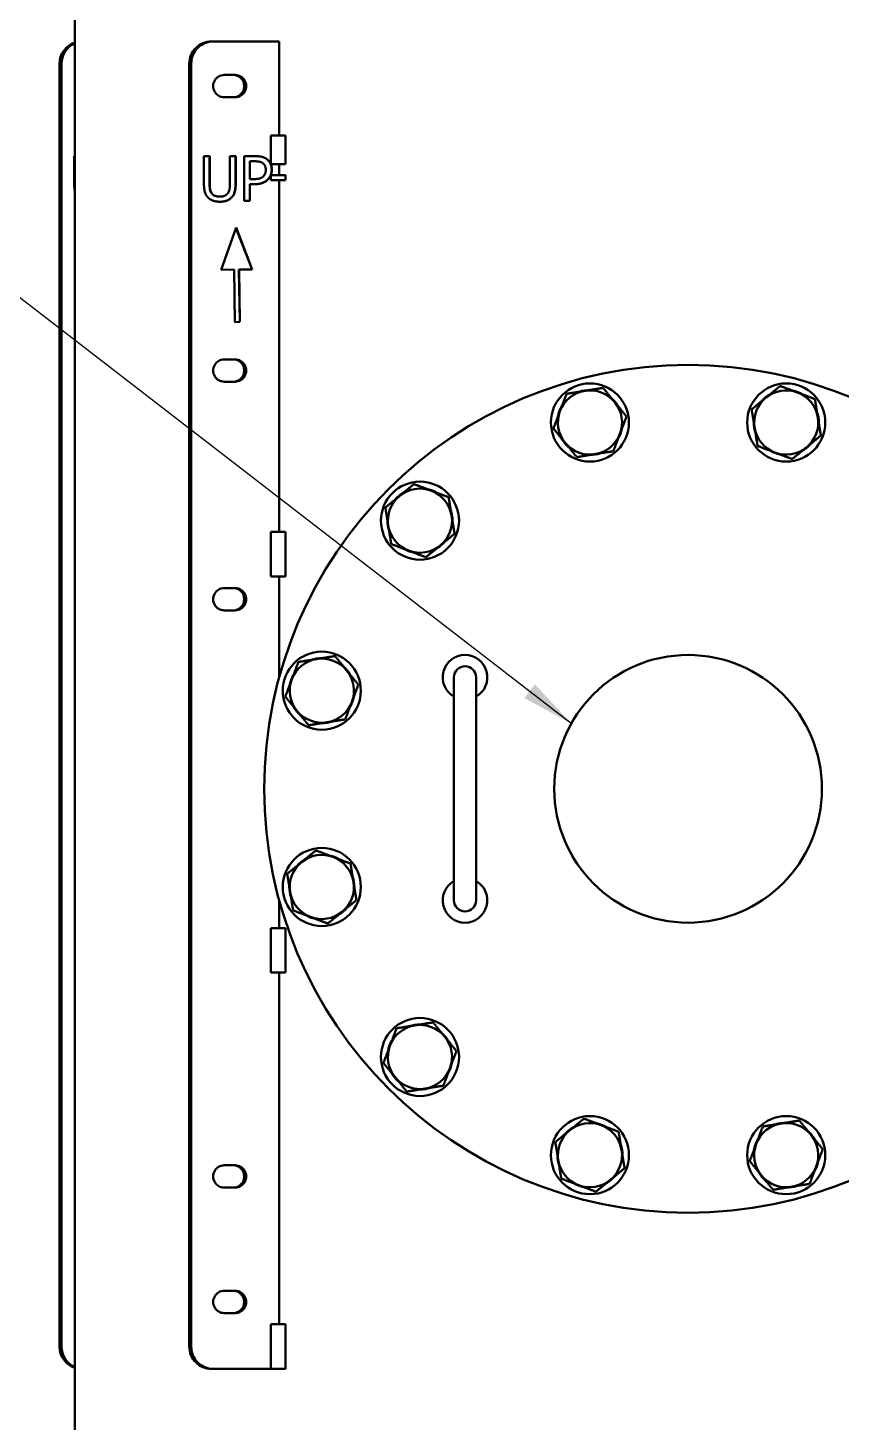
# Model space of a CAD drawing. Header units: inches. Extents: x 15 to 402, y 6 to 258.
# Drawn here: x 188.93 to 207.16, y 84.17 to 115.42 of the extents above; entities that cross this region are included whole.
import ezdxf

# ---------------------------------------------------------------- set-up
doc = ezdxf.new("R2010")
doc.units = ezdxf.units.IN
doc.header["$LTSCALE"] = 12
doc.header["$MEASUREMENT"] = 0
doc.layers.add('Symbol (ANSI)', color=7, linetype='Continuous', lineweight=25)
doc.layers.add('Visible (ANSI)', color=7, linetype='Continuous', lineweight=50)
doc.styles.add('MEMCOR Medium', font='arial.ttf')
doc.dimstyles.new('Default (ANSI)$7', dxfattribs={"dimscale": 12, "dimtxt": 0.15, "dimasz": 0.098425, "dimexe": 0.125, "dimexo": 0.0625, "dimgap": 0.031496, "dimtad": 0, "dimtih": 1, "dimtoh": 1, "dimdec": 4, "dimrnd": 1e-08, "dimzin": 3, "dimdsep": 46, "dimlunit": 5, "dimtxsty": 'MEMCOR Medium', "dimcen": 0.09, "dimdle": 0.393701, "dimclrd": 256, "dimclre": 256, "dimclrt": 256, "dimadec": 0, "dimazin": 1, "dimtfac": 0.8, "dimtofl": 0, "dimtmove": 0, "dimatfit": 3, "dimfxl": 1, "dimfrac": 1, "dimtolj": 1, "dimtzin": 4, "dimlwd": -1, "dimlwe": -1, "dimarcsym": 0})

msp = doc.modelspace()

# ---------------------------------------------------------------- linework, layer by layer
at = {"layer": 'Visible (ANSI)'}
for p, q in [((189.98281, 69.48565), (189.98281, 117.11465)), ((193.08776, 115.11465), (193.04435, 115.11465)), ((194.56497, 115.11465), (193.08776, 115.11465)), ((194.56497, 113.00465), (194.56497, 115.11465)), ((189.64334, 85.86465), (189.64334, 114.61465)), ((189.68675, 114.61465), (189.68675, 85.86465)), ((192.55194, 85.86465), (192.55194, 114.61465)), ((192.59536, 114.61465), (192.59536, 85.86465)), ((193.33396, 114.36465), (193.58016, 114.36465)), ((193.58016, 113.86465), (193.33396, 113.86465)), ((194.70556, 113.00465), (194.38032, 113.00465)), ((194.38032, 112.36705), (194.38032, 113.00465)), ((194.70556, 112.36705), (194.70556, 113.00465)), ((189.9715, 111.92049), (189.9715, 112.54448)), ((189.9715, 112.54448), (189.98281, 112.54448)), ((192.8801, 111.92049), (192.8801, 112.54448)), ((192.8801, 112.54448), (193.01098, 112.54448)), ((193.00664, 112.54448), (193.00664, 111.92049)), ((193.01098, 112.54448), (193.01098, 111.92049)), ((193.46189, 111.91725), (193.46189, 112.54448)), ((193.46189, 112.54448), (193.59277, 112.54448)), ((193.58843, 112.54448), (193.58843, 111.92049)), ((193.59277, 112.54448), (193.59277, 111.92049)), ((193.78032, 111.54448), (193.78032, 112.54448)), ((193.78032, 112.54448), (194.02771, 112.54448)), ((193.9112, 112.42941), (193.90686, 112.42941)), ((193.90686, 112.42941), (193.90686, 112.0307)), ((193.9112, 112.42941), (193.9112, 112.0307)), ((194.01973, 112.42941), (193.9112, 112.42941)), ((194.70556, 112.36705), (194.38032, 112.36705)), ((194.56497, 112.12052), (194.56497, 112.36705)), ((193.9112, 112.0307), (193.90686, 112.0307)), ((193.9112, 111.91725), (193.90686, 111.91725)), ((193.90686, 111.91725), (193.90686, 111.54448)), ((193.9112, 112.0307), (194.00058, 112.0307)), ((194.02213, 111.91725), (193.9112, 111.91725)), ((193.9112, 111.91725), (193.9112, 111.54448)), ((194.70556, 112.12052), (194.38032, 112.12052)), ((194.38032, 112.00465), (194.38032, 112.12052)), ((194.70556, 112.00465), (194.38032, 112.00465)), ((194.56497, 104.12465), (194.56497, 112.00465)), ((194.70556, 112.00465), (194.70556, 112.12052)), ((193.23604, 111.63686), (193.2317, 111.63686)), ((193.9112, 111.54448), (193.78032, 111.54448)), ((193.26561, 109.99511), (193.60073, 110.94731)), ((193.59866, 110.94143), (193.96023, 110.00638)), ((193.60073, 110.94731), (193.96457, 110.00638)), ((193.55728, 110.00061), (193.26561, 109.99511)), ((193.55294, 110.00061), (193.26563, 109.99519)), ((193.55728, 110.00061), (193.55294, 110.00061)), ((193.57278, 108.8247), (193.55728, 110.00061)), ((193.96023, 110.00638), (193.66451, 110.00219)), ((193.66451, 110.00219), (193.68199, 108.82836)), ((193.66885, 110.00219), (193.66451, 110.00219)), ((193.96457, 110.00638), (193.66885, 110.00219)), ((193.66885, 110.00219), (193.68633, 108.82836)), ((193.96457, 110.00638), (193.96023, 110.00638)), ((193.68633, 108.82836), (193.57278, 108.8247)), ((193.68199, 108.82836), (193.57278, 108.82484)), ((193.68633, 108.82836), (193.68199, 108.82836)), ((193.33396, 107.98965), (193.58016, 107.98965)), ((193.58016, 107.48965), (193.33396, 107.48965)), ((194.70556, 104.12465), (194.38032, 104.12465)), ((194.38032, 103.12465), (194.38032, 104.12465)), ((194.70556, 103.12465), (194.70556, 104.12465)), ((194.70556, 103.12465), (194.38032, 103.12465)), ((194.56497, 100.85383), (194.56497, 103.12465)), ((193.33396, 102.86465), (193.58016, 102.86465)), ((193.58016, 102.36465), (193.33396, 102.36465)), ((198.48307, 100.86465), (198.48307, 100.11465)), ((198.98307, 100.11465), (198.98307, 100.86465)), ((198.48307, 96.61465), (198.48307, 100.11465)), ((198.98307, 96.61465), (198.98307, 100.11465)), ((198.48307, 96.61465), (198.48307, 95.86465)), ((198.98307, 95.86465), (198.98307, 96.61465)), ((194.56497, 95.24465), (194.56497, 95.87547)), ((194.70556, 95.24465), (194.38032, 95.24465)), ((194.38032, 94.24465), (194.38032, 95.24465)), ((194.70556, 94.24465), (194.70556, 95.24465)), ((194.70556, 94.24465), (194.38032, 94.24465)), ((194.56497, 86.36465), (194.56497, 94.24465)), ((193.33396, 89.92715), (193.58016, 89.92715)), ((193.58016, 89.42715), (193.33396, 89.42715)), ((193.33396, 87.11465), (193.58016, 87.11465)), ((193.58016, 86.61465), (193.33396, 86.61465)), ((194.70556, 86.36465), (194.38032, 86.36465)), ((194.38032, 85.36465), (194.38032, 86.36465)), ((194.70556, 85.36465), (194.70556, 86.36465)), ((193.04435, 85.36465), (193.08776, 85.36465)), ((193.08776, 85.36465), (194.38032, 85.36465)), ((194.70556, 85.36465), (194.38032, 85.36465))]:
    msp.add_line(p, q, dxfattribs=at)
for centre, radius in [((203.73307, 98.36465), 9.5), ((201.53311, 106.57502), 0.875), ((205.93303, 106.57502), 0.875), ((197.72266, 104.37506), 0.875), ((195.5227, 100.56461), 0.875), ((203.73307, 98.36465), 3), ((195.5227, 96.16469), 0.875), ((197.72266, 92.35424), 0.875), ((201.53311, 90.15428), 0.875), ((205.93303, 90.15428), 0.875)]:
    msp.add_circle(centre, radius, dxfattribs=at)
for centre, radius, start, end in [((201.53311, 106.57502), 0.71875, 99.233893, 159.233893), ((201.53311, 106.57502), 0.7295, 89.385532, 109.082255), ((201.53311, 106.57502), 0.71875, 39.233893, 99.233893), ((205.93303, 106.57502), 0.7295, 119.385532, 139.082255), ((205.93303, 106.57502), 0.71875, 69.233893, 129.233893), ((205.93303, 106.57502), 0.7295, 59.385532, 79.082255), ((205.93303, 106.57502), 0.71875, 9.233893, 69.233893), ((201.53311, 106.57502), 0.7295, 149.385532, 169.082255), ((201.53311, 106.57502), 0.7295, 29.385532, 49.082255), ((201.53311, 106.57502), 0.71875, 339.233893, 39.233893), ((205.93303, 106.57502), 0.71875, 129.233893, 189.233893), ((201.53311, 106.57502), 0.71875, 159.233893, 219.233893), ((205.93303, 106.57502), 0.7295, 179.385532, 199.082255), ((205.93303, 106.57502), 0.71875, 309.233893, 9.233893), ((205.93303, 106.57502), 0.7295, 359.385532, 19.082255), ((201.53311, 106.57502), 0.71875, 279.233893, 339.233893), ((201.53311, 106.57502), 0.7295, 329.385532, 349.082255), ((205.93303, 106.57502), 0.71875, 189.233893, 249.233893), ((201.53311, 106.57502), 0.7295, 209.385532, 229.082255), ((201.53311, 106.57502), 0.71875, 219.233893, 279.233893), ((205.93303, 106.57502), 0.7295, 239.385532, 259.082255), ((205.93303, 106.57502), 0.71875, 249.233893, 309.233893), ((205.93303, 106.57502), 0.7295, 299.385532, 319.082255), ((201.53311, 106.57502), 0.7295, 269.385532, 289.082255), ((197.72266, 104.37506), 0.7295, 119.385532, 139.082255), ((197.72266, 104.37506), 0.71875, 69.233893, 129.233893), ((197.72266, 104.37506), 0.7295, 59.385532, 79.082255), ((197.72266, 104.37506), 0.71875, 9.233893, 69.233893), ((197.72266, 104.37506), 0.71875, 129.233893, 189.233893), ((197.72266, 104.37506), 0.7295, 179.385532, 199.082255), ((197.72266, 104.37506), 0.71875, 309.233893, 9.233893), ((197.72266, 104.37506), 0.7295, 359.385532, 19.082255), ((197.72266, 104.37506), 0.71875, 189.233893, 249.233893), ((197.72266, 104.37506), 0.7295, 239.385532, 259.082255), ((197.72266, 104.37506), 0.71875, 249.233893, 309.233893), ((197.72266, 104.37506), 0.7295, 299.385532, 319.082255), ((195.5227, 100.56461), 0.71875, 99.233893, 159.233893), ((195.5227, 100.56461), 0.7295, 89.385532, 109.082255), ((195.5227, 100.56461), 0.71875, 39.233893, 99.233893), ((198.73307, 100.86465), 0.5, 90, 240), ((198.73307, 100.86465), 0.5, 300, 90), ((195.5227, 100.56461), 0.7295, 149.385532, 169.082255), ((195.5227, 100.56461), 0.7295, 29.385532, 49.082255), ((195.5227, 100.56461), 0.71875, 339.233893, 39.233893), ((198.73307, 100.86465), 0.25, 0, 180), ((195.5227, 100.56461), 0.71875, 159.233893, 219.233893), ((195.5227, 100.56461), 0.71875, 279.233893, 339.233893), ((195.5227, 100.56461), 0.7295, 329.385532, 349.082255), ((195.5227, 100.56461), 0.7295, 209.385532, 229.082255), ((195.5227, 100.56461), 0.71875, 219.233893, 279.233893), ((195.5227, 100.56461), 0.7295, 269.385532, 289.082255), ((195.5227, 96.16469), 0.71875, 69.233893, 129.233893), ((195.5227, 96.16469), 0.7295, 59.385532, 79.082255), ((195.5227, 96.16469), 0.71875, 129.233893, 189.233893), ((195.5227, 96.16469), 0.7295, 119.385532, 139.082255), ((195.5227, 96.16469), 0.71875, 9.233893, 69.233893), ((195.5227, 96.16469), 0.71875, 309.233893, 9.233893), ((195.5227, 96.16469), 0.7295, 359.385532, 19.082255), ((198.73307, 95.86465), 0.5, 120, 270), ((198.73307, 95.86465), 0.5, 270, 60), ((195.5227, 96.16469), 0.7295, 179.385532, 199.082255), ((195.5227, 96.16469), 0.71875, 189.233893, 249.233893), ((195.5227, 96.16469), 0.7295, 299.385532, 319.082255), ((198.73307, 95.86465), 0.25, 180, 0), ((195.5227, 96.16469), 0.7295, 239.385532, 259.082255), ((195.5227, 96.16469), 0.71875, 249.233893, 309.233893), ((197.72266, 92.35424), 0.71875, 99.233893, 159.233893), ((197.72266, 92.35424), 0.7295, 89.385532, 109.082255), ((197.72266, 92.35424), 0.71875, 39.233893, 99.233893), ((197.72266, 92.35424), 0.7295, 29.385532, 49.082255), ((197.72266, 92.35424), 0.71875, 339.233893, 39.233893), ((197.72266, 92.35424), 0.71875, 159.233893, 219.233893), ((197.72266, 92.35424), 0.7295, 149.385532, 169.082255), ((197.72266, 92.35424), 0.7295, 329.385532, 349.082255), ((197.72266, 92.35424), 0.7295, 209.385532, 229.082255), ((197.72266, 92.35424), 0.71875, 219.233893, 279.233893), ((197.72266, 92.35424), 0.71875, 279.233893, 339.233893), ((197.72266, 92.35424), 0.7295, 269.385532, 289.082255), ((201.53311, 90.15428), 0.71875, 129.233893, 189.233893), ((201.53311, 90.15428), 0.7295, 119.385532, 139.082255), ((201.53311, 90.15428), 0.71875, 69.233893, 129.233893), ((201.53311, 90.15428), 0.7295, 59.385532, 79.082255), ((201.53311, 90.15428), 0.71875, 9.233893, 69.233893), ((205.93303, 90.15428), 0.71875, 99.233893, 159.233893), ((205.93303, 90.15428), 0.7295, 89.385532, 109.082255), ((205.93303, 90.15428), 0.71875, 39.233893, 99.233893), ((205.93303, 90.15428), 0.7295, 29.385532, 49.082255), ((201.53311, 90.15428), 0.7295, 359.385532, 19.082255), ((205.93303, 90.15428), 0.71875, 159.233893, 219.233893), ((205.93303, 90.15428), 0.7295, 149.385532, 169.082255), ((205.93303, 90.15428), 0.71875, 339.233893, 39.233893), ((201.53311, 90.15428), 0.7295, 179.385532, 199.082255), ((201.53311, 90.15428), 0.71875, 189.233893, 249.233893), ((201.53311, 90.15428), 0.71875, 309.233893, 9.233893), ((205.93303, 90.15428), 0.7295, 329.385532, 349.082255), ((205.93303, 90.15428), 0.7295, 209.385532, 229.082255), ((205.93303, 90.15428), 0.71875, 219.233893, 279.233893), ((205.93303, 90.15428), 0.71875, 279.233893, 339.233893), ((201.53311, 90.15428), 0.7295, 239.385532, 259.082255), ((201.53311, 90.15428), 0.71875, 249.233893, 309.233893), ((201.53311, 90.15428), 0.7295, 299.385532, 319.082255), ((205.93303, 90.15428), 0.7295, 269.385532, 289.082255)]:
    msp.add_arc(centre, radius, start, end, dxfattribs=at)
for centre, major_axis, start_param, end_param in [((190.13574, 114.61465), (0, 0.5), 0.31579878, 1.57079633), ((190.17915, 114.61465), (0, 0.5), 0.41014177, 1.57079633), ((193.04435, 114.61465), (0, 0.5), 0, 1.57079633), ((193.08776, 114.61465), (0, 0.5), 0, 1.57079633), ((193.33396, 114.11465), (0, -0.25), 3.14159265, 6.28318531), ((193.53675, 114.11465), (0, -0.25), 0, 3.14159265), ((193.58016, 114.11465), (0, 0.25), 3.14159265, 6.28318531), ((193.33396, 107.73965), (0, -0.25), 3.14159265, 6.28318531), ((193.53675, 107.73965), (0, -0.25), 0, 3.14159265), ((193.58016, 107.73965), (0, 0.25), 3.14159265, 6.28318531), ((193.33396, 102.61465), (0, -0.25), 3.14159265, 6.28318531), ((193.53675, 102.61465), (0, -0.25), 0, 3.14159265), ((193.58016, 102.61465), (0, 0.25), 3.14159265, 6.28318531), ((193.33396, 89.67715), (0, -0.25), 3.14159265, 6.28318531), ((193.53675, 89.67715), (0, -0.25), 0, 3.14159265), ((193.58016, 89.67715), (0, 0.25), 3.14159265, 6.28318531), ((193.33396, 86.86465), (0, -0.25), 3.14159265, 6.28318531), ((193.53675, 86.86465), (0, -0.25), 0, 3.14159265), ((193.58016, 86.86465), (0, 0.25), 3.14159265, 6.28318531), ((190.13574, 85.86465), (0, -0.5), 4.71238898, 5.96738653), ((190.17915, 85.86465), (0, 0.5), 1.57079633, 2.73145089), ((193.04435, 85.86465), (0, -0.5), 4.71238898, 6.28318531), ((193.08776, 85.86465), (0, -0.5), 4.71238898, 6.28318531)]:
    msp.add_ellipse(centre, major_axis=major_axis, ratio=0.98480775, start_param=start_param, end_param=end_param, dxfattribs=at)
for points, knots in [([(194.02337, 112.54448), (194.06313, 112.54448), (194.12374, 112.54225), (194.21474, 112.51931), (194.24969, 112.50428), (194.28115, 112.48208)], [-0.725506634, -0.725506634, -0.725506634, -0.725506634, -0.296366495, -0.296366495, 0, 0, 0, 0]), ([(194.28115, 112.48208), (194.30273, 112.46715), (194.32196, 112.44956), (194.35168, 112.41274), (194.367, 112.39018), (194.39307, 112.32375), (194.39846, 112.28315), (194.39846, 112.24302)], [-0.844477071, -0.844477071, -0.844477071, -0.844477071, -0.544529725, -0.544529725, -0.305823756, -0.305823756, 0, 0, 0, 0]), ([(194.39846, 112.24302), (194.39846, 112.21934), (194.39619, 112.19587), (194.38527, 112.14322), (194.37649, 112.1208), (194.35604, 112.07444), (194.33701, 112.04561), (194.31227, 112.02098)], [-0.48070155, -0.48070155, -0.48070155, -0.48070155, -0.387114958, -0.387114958, -0.268097881, -0.268097881, 0, 0, 0, 0]), ([(193.00664, 111.92049), (193.00664, 111.85483), (193.01238, 111.81888), (193.02196, 111.77106), (193.03271, 111.7437), (193.04894, 111.71871)], [-0.371862003, -0.371862003, -0.371862003, -0.371862003, -0.228145318, -0.228145318, 0, 0, 0, 0]), ([(193.58843, 111.92049), (193.58843, 111.88054), (193.58616, 111.83941), (193.57193, 111.74696), (193.5599, 111.71624), (193.53997, 111.66986), (193.52002, 111.64076), (193.49426, 111.61579)], [-0.467674705, -0.467674705, -0.467674705, -0.467674705, -0.385613275, -0.385613275, -0.275578199, -0.275578199, 0, 0, 0, 0]), ([(194.31227, 112.02098), (194.29531, 112.00403), (194.2768, 111.98905), (194.23633, 111.96297), (194.21476, 111.95221), (194.16743, 111.93415), (194.11525, 111.91725), (194.01779, 111.91725)], [-2.12199044, -2.12199044, -2.12199044, -2.12199044, -1.44284282, -1.44284282, -0.75409962, -0.75409962, 0, 0, 0, 0]), ([(193.04894, 111.71871), (193.05815, 111.70454), (193.0692, 111.69206), (193.09828, 111.66814), (193.11428, 111.66013), (193.15912, 111.64144), (193.19614, 111.63686), (193.2317, 111.63686)], [-0.454531198, -0.454531198, -0.454531198, -0.454531198, -0.37440362, -0.37440362, -0.275150152, -0.275150152, 0, 0, 0, 0]), ([(193.49426, 111.61579), (193.47874, 111.6003), (193.46181, 111.58661), (193.42494, 111.56311), (193.40542, 111.55357), (193.35956, 111.53685), (193.31317, 111.52366), (193.23392, 111.52341)], [-1.62181416, -1.62181416, -1.62181416, -1.62181416, -1.12295259, -1.12295259, -0.62367983, -0.62367983, -0.00576983, -0.00576983, -0.00576983, -0.00576983])]:
    msp.add_open_spline(points, degree=3, knots=knots, dxfattribs=at)
for points in [[(194.02771, 112.54448), (194.1155, 112.54448), (194.2384, 112.51531), (194.28549, 112.48208)], [(194.19531, 112.39132), (194.16418, 112.41239), (194.08118, 112.42941), (194.01973, 112.42941)], [(194.26633, 112.23897), (194.26633, 112.29083), (194.23122, 112.36701), (194.19531, 112.39132)], [(194.21047, 112.09067), (194.24, 112.12065), (194.26633, 112.19116), (194.26633, 112.23897)], [(194.28549, 112.48208), (194.34055, 112.44399), (194.4028, 112.32649), (194.4028, 112.24302)], [(194.4028, 112.24302), (194.4028, 112.17819), (194.35731, 112.0615), (194.31661, 112.02098)], [(189.98281, 111.78221), (189.9715, 111.84224), (189.9715, 111.92049)], [(192.97427, 111.61579), (192.9224, 111.66766), (192.8801, 111.81352), (192.8801, 111.92049)], [(193.01098, 111.92049), (193.01098, 111.8508), (193.02854, 111.7568), (193.05328, 111.71871)], [(193.41959, 111.71871), (193.44433, 111.7568), (193.46189, 111.84999), (193.46189, 111.91725)], [(193.59277, 111.92049), (193.59277, 111.81595), (193.55127, 111.66685), (193.4986, 111.61579)], [(194.00058, 112.0307), (194.08039, 112.0307), (194.17855, 112.05663), (194.21047, 112.09067)], [(194.31661, 112.02098), (194.26554, 111.96992), (194.12747, 111.91725), (194.02213, 111.91725)], [(193.23604, 111.52341), (193.14905, 111.52341), (193.01976, 111.5696), (192.97427, 111.61579)], [(193.05328, 111.71871), (193.07962, 111.67819), (193.1706, 111.63686), (193.23604, 111.63686)], [(193.23604, 111.63686), (193.29749, 111.63686), (193.39326, 111.67819), (193.41959, 111.71871)], [(193.4986, 111.61579), (193.45151, 111.56879), (193.32702, 111.52341), (193.23604, 111.52341)]]:
    msp.add_open_spline(points, degree=2, dxfattribs=at)
for points, weights in [([(200.86105, 106.82985), (200.92933, 107.00993), (201.00818, 107.21787)], [1, 1.04314139574, 1.01001874936]), ([(201.00818, 107.21787), (201.22768, 107.25355), (201.41777, 107.28445)], [1.01001874936, 1.04314139574, 1]), ([(201.41777, 107.28445), (201.60786, 107.31536), (201.82736, 107.35104)], [1, 1.04314139574, 1.01001874936]), ([(201.82736, 107.35104), (201.96802, 107.17879), (202.08983, 107.02962)], [1.01001874936, 1.04314139574, 1]), ([(205.47843, 107.13174), (205.6276, 107.25355), (205.79985, 107.3942)], [1, 1.04314139574, 1.01001874936]), ([(205.79985, 107.3942), (206.00779, 107.31536), (206.18786, 107.24708)], [1.01001874936, 1.04314139574, 1]), ([(206.18786, 107.24708), (206.36794, 107.17879), (206.57588, 107.09995)], [1, 1.04314139574, 1.01001874936]), ([(202.08983, 107.02962), (202.21164, 106.88045), (202.35229, 106.70819)], [1, 1.04314139574, 1.01001874936]), ([(205.157, 106.86928), (205.32926, 107.00993), (205.47843, 107.13174)], [1.01001874936, 1.04314139574, 1]), ([(206.57588, 107.09995), (206.61156, 106.88045), (206.64246, 106.69035)], [1.01001874936, 1.04314139574, 1]), ([(200.71392, 106.44184), (200.79277, 106.64978), (200.86105, 106.82985)], [1.01001874936, 1.04314139574, 1]), ([(202.35229, 106.70819), (202.27344, 106.50026), (202.20516, 106.32018)], [1.01001874936, 1.04314139574, 1]), ([(205.22359, 106.45968), (205.19269, 106.64978), (205.157, 106.86928)], [1, 1.04314139574, 1.01001874936]), ([(206.64246, 106.69035), (206.67337, 106.50026), (206.70905, 106.28076)], [1, 1.04314139574, 1.01001874936]), ([(200.97638, 106.12042), (200.85457, 106.26959), (200.71392, 106.44184)], [1, 1.04314139574, 1.01001874936]), ([(202.20516, 106.32018), (202.13688, 106.14011), (202.05803, 105.93217)], [1, 1.04314139574, 1.01001874936]), ([(205.29018, 106.05009), (205.2545, 106.26959), (205.22359, 106.45968)], [1.01001874936, 1.04314139574, 1]), ([(206.70905, 106.28076), (206.5368, 106.14011), (206.38763, 106.0183)], [1.01001874936, 1.04314139574, 1]), ([(201.23885, 105.79899), (201.09819, 105.97124), (200.97638, 106.12042)], [1.01001874936, 1.04314139574, 1]), ([(205.67819, 105.90296), (205.49812, 105.97124), (205.29018, 106.05009)], [1, 1.04314139574, 1.01001874936]), ([(206.38763, 106.0183), (206.23846, 105.89649), (206.06621, 105.75583)], [1, 1.04314139574, 1.01001874936]), ([(201.64844, 105.86558), (201.45835, 105.83468), (201.23885, 105.79899)], [1, 1.04314139574, 1.01001874936]), ([(202.05803, 105.93217), (201.83853, 105.89649), (201.64844, 105.86558)], [1.01001874936, 1.04314139574, 1]), ([(206.06621, 105.75583), (205.85827, 105.83468), (205.67819, 105.90296)], [1.01001874936, 1.04314139574, 1]), ([(197.26806, 104.93178), (197.41723, 105.05359), (197.58948, 105.19424)], [1, 1.04314139574, 1.01001874936]), ([(197.58948, 105.19424), (197.79742, 105.1154), (197.97749, 105.04711)], [1.01001874936, 1.04314139574, 1]), ([(197.97749, 105.04711), (198.15757, 104.97883), (198.36551, 104.89998)], [1, 1.04314139574, 1.01001874936]), ([(196.94663, 104.66932), (197.11889, 104.80997), (197.26806, 104.93178)], [1.01001874936, 1.04314139574, 1]), ([(198.36551, 104.89998), (198.40119, 104.68048), (198.4321, 104.49039)], [1.01001874936, 1.04314139574, 1]), ([(197.01322, 104.25972), (196.98232, 104.44981), (196.94663, 104.66932)], [1, 1.04314139574, 1.01001874936]), ([(198.4321, 104.49039), (198.463, 104.3003), (198.49868, 104.0808)], [1, 1.04314139574, 1.01001874936]), ([(197.07981, 103.85013), (197.04413, 104.06963), (197.01322, 104.25972)], [1.01001874936, 1.04314139574, 1]), ([(198.49868, 104.0808), (198.32643, 103.94014), (198.17726, 103.81833)], [1.01001874936, 1.04314139574, 1]), ([(197.46782, 103.703), (197.28775, 103.77128), (197.07981, 103.85013)], [1, 1.04314139574, 1.01001874936]), ([(198.17726, 103.81833), (198.02809, 103.69652), (197.85584, 103.55587)], [1, 1.04314139574, 1.01001874936]), ([(197.85584, 103.55587), (197.6479, 103.63472), (197.46782, 103.703)], [1.01001874936, 1.04314139574, 1]), ([(194.99777, 101.20746), (195.21727, 101.24314), (195.40736, 101.27405)], [1.01001874936, 1.04314139574, 1]), ([(195.40736, 101.27405), (195.59746, 101.30495), (195.81696, 101.34064)], [1, 1.04314139574, 1.01001874936]), ([(195.81696, 101.34064), (195.95761, 101.16838), (196.07942, 101.01921)], [1.01001874936, 1.04314139574, 1]), ([(194.85064, 100.81945), (194.91892, 100.99952), (194.99777, 101.20746)], [1, 1.04314139574, 1.01001874936]), ([(196.07942, 101.01921), (196.20123, 100.87004), (196.34188, 100.69779)], [1, 1.04314139574, 1.01001874936]), ([(194.70351, 100.43143), (194.78236, 100.63937), (194.85064, 100.81945)], [1.01001874936, 1.04314139574, 1]), ([(196.34188, 100.69779), (196.26304, 100.48985), (196.19475, 100.30978)], [1.01001874936, 1.04314139574, 1]), ([(194.96597, 100.11001), (194.84417, 100.25918), (194.70351, 100.43143)], [1, 1.04314139574, 1.01001874936]), ([(196.19475, 100.30978), (196.12647, 100.1297), (196.04762, 99.92176)], [1, 1.04314139574, 1.01001874936]), ([(195.22844, 99.78859), (195.08778, 99.96084), (194.96597, 100.11001)], [1.01001874936, 1.04314139574, 1]), ([(195.63803, 99.85517), (195.44794, 99.82427), (195.22844, 99.78859)], [1, 1.04314139574, 1.01001874936]), ([(196.04762, 99.92176), (195.82812, 99.88608), (195.63803, 99.85517)], [1.01001874936, 1.04314139574, 1]), ([(195.0681, 96.72141), (195.21727, 96.84322), (195.38952, 96.98387)], [1, 1.04314139574, 1.01001874936]), ([(195.38952, 96.98387), (195.59746, 96.90503), (195.77753, 96.83674)], [1.01001874936, 1.04314139574, 1]), ([(194.74667, 96.45895), (194.91892, 96.5996), (195.0681, 96.72141)], [1.01001874936, 1.04314139574, 1]), ([(195.77753, 96.83674), (195.95761, 96.76846), (196.16555, 96.68961)], [1, 1.04314139574, 1.01001874936]), ([(196.16555, 96.68961), (196.20123, 96.47011), (196.23213, 96.28002)], [1.01001874936, 1.04314139574, 1]), ([(194.81326, 96.04935), (194.78236, 96.23945), (194.74667, 96.45895)], [1, 1.04314139574, 1.01001874936]), ([(196.23213, 96.28002), (196.26304, 96.08993), (196.29872, 95.87043)], [1, 1.04314139574, 1.01001874936]), ([(194.87985, 95.63976), (194.84417, 95.85926), (194.81326, 96.04935)], [1.01001874936, 1.04314139574, 1]), ([(195.26786, 95.49263), (195.08778, 95.56091), (194.87985, 95.63976)], [1, 1.04314139574, 1.01001874936]), ([(196.29872, 95.87043), (196.12647, 95.72977), (195.9773, 95.60796)], [1.01001874936, 1.04314139574, 1]), ([(195.65587, 95.3455), (195.44794, 95.42435), (195.26786, 95.49263)], [1.01001874936, 1.04314139574, 1]), ([(195.9773, 95.60796), (195.82812, 95.48615), (195.65587, 95.3455)], [1, 1.04314139574, 1.01001874936]), ([(197.60733, 93.06368), (197.79742, 93.09458), (198.01692, 93.13027)], [1, 1.04314139574, 1.01001874936]), ([(198.01692, 93.13027), (198.15757, 92.95801), (198.27938, 92.80884)], [1.01001874936, 1.04314139574, 1]), ([(197.0506, 92.60908), (197.11889, 92.78915), (197.19773, 92.99709)], [1, 1.04314139574, 1.01001874936]), ([(197.19773, 92.99709), (197.41723, 93.03277), (197.60733, 93.06368)], [1.01001874936, 1.04314139574, 1]), ([(198.27938, 92.80884), (198.40119, 92.65967), (198.54185, 92.48742)], [1, 1.04314139574, 1.01001874936]), ([(196.90347, 92.22106), (196.98232, 92.429), (197.0506, 92.60908)], [1.01001874936, 1.04314139574, 1]), ([(197.16594, 91.89964), (197.04413, 92.04881), (196.90347, 92.22106)], [1, 1.04314139574, 1.01001874936]), ([(198.54185, 92.48742), (198.463, 92.27948), (198.39472, 92.09941)], [1.01001874936, 1.04314139574, 1]), ([(197.4284, 91.57822), (197.28775, 91.75047), (197.16594, 91.89964)], [1.01001874936, 1.04314139574, 1]), ([(198.39472, 92.09941), (198.32643, 91.91933), (198.24759, 91.71139)], [1, 1.04314139574, 1.01001874936]), ([(197.83799, 91.64481), (197.6479, 91.6139), (197.4284, 91.57822)], [1, 1.04314139574, 1.01001874936]), ([(198.24759, 91.71139), (198.02809, 91.67571), (197.83799, 91.64481)], [1.01001874936, 1.04314139574, 1]), ([(201.0785, 90.711), (201.22768, 90.83281), (201.39993, 90.97347)], [1, 1.04314139574, 1.01001874936]), ([(201.39993, 90.97347), (201.60786, 90.89462), (201.78794, 90.82634)], [1.01001874936, 1.04314139574, 1]), ([(200.75708, 90.44854), (200.92933, 90.58919), (201.0785, 90.711)], [1.01001874936, 1.04314139574, 1]), ([(201.78794, 90.82634), (201.96802, 90.75805), (202.17595, 90.67921)], [1, 1.04314139574, 1.01001874936]), ([(202.17595, 90.67921), (202.21164, 90.45971), (202.24254, 90.26961)], [1.01001874936, 1.04314139574, 1]), ([(205.26097, 90.40911), (205.32926, 90.58919), (205.4081, 90.79713)], [1, 1.04314139574, 1.01001874936]), ([(205.4081, 90.79713), (205.6276, 90.83281), (205.81769, 90.86372)], [1.01001874936, 1.04314139574, 1]), ([(205.81769, 90.86372), (206.00779, 90.89462), (206.22729, 90.9303)], [1, 1.04314139574, 1.01001874936]), ([(206.22729, 90.9303), (206.36794, 90.75805), (206.48975, 90.60888)], [1.01001874936, 1.04314139574, 1]), ([(200.82367, 90.03894), (200.79277, 90.22904), (200.75708, 90.44854)], [1, 1.04314139574, 1.01001874936]), ([(205.11384, 90.0211), (205.19269, 90.22904), (205.26097, 90.40911)], [1.01001874936, 1.04314139574, 1]), ([(206.48975, 90.60888), (206.61156, 90.45971), (206.75222, 90.28746)], [1, 1.04314139574, 1.01001874936]), ([(200.89026, 89.62935), (200.85457, 89.84885), (200.82367, 90.03894)], [1.01001874936, 1.04314139574, 1]), ([(202.24254, 90.26961), (202.27344, 90.07952), (202.30913, 89.86002)], [1, 1.04314139574, 1.01001874936]), ([(205.37631, 89.69968), (205.2545, 89.84885), (205.11384, 90.0211)], [1, 1.04314139574, 1.01001874936]), ([(206.75222, 90.28746), (206.67337, 90.07952), (206.60509, 89.89944)], [1.01001874936, 1.04314139574, 1]), ([(202.30913, 89.86002), (202.13688, 89.71937), (201.98771, 89.59756)], [1.01001874936, 1.04314139574, 1]), ([(205.63877, 89.37825), (205.49812, 89.55051), (205.37631, 89.69968)], [1.01001874936, 1.04314139574, 1]), ([(206.60509, 89.89944), (206.5368, 89.71937), (206.45796, 89.51143)], [1, 1.04314139574, 1.01001874936]), ([(201.27827, 89.48222), (201.09819, 89.55051), (200.89026, 89.62935)], [1, 1.04314139574, 1.01001874936]), ([(201.66628, 89.33509), (201.45835, 89.41394), (201.27827, 89.48222)], [1.01001874936, 1.04314139574, 1]), ([(201.98771, 89.59756), (201.83853, 89.47575), (201.66628, 89.33509)], [1, 1.04314139574, 1.01001874936]), ([(206.04836, 89.44484), (205.85827, 89.41394), (205.63877, 89.37825)], [1, 1.04314139574, 1.01001874936]), ([(206.45796, 89.51143), (206.23846, 89.47575), (206.04836, 89.44484)], [1.01001874936, 1.04314139574, 1])]:
    msp.add_rational_spline(points, weights, degree=2, dxfattribs=at)

# ---------------------------------------------------------------- leaders
at = {"layer": 'Symbol (ANSI)', "annotation_type": 0, "has_hookline": 1, "hookline_direction": 1, "text_width": 42.97285}
msp.add_leader([(201.11526, 99.82995), (187.42228, 110.3923), (186.24118, 110.3923)], dimstyle='Default (ANSI)$7', override={"dimtad": 0}, dxfattribs=at)

doc.saveas('drawing.dxf')
